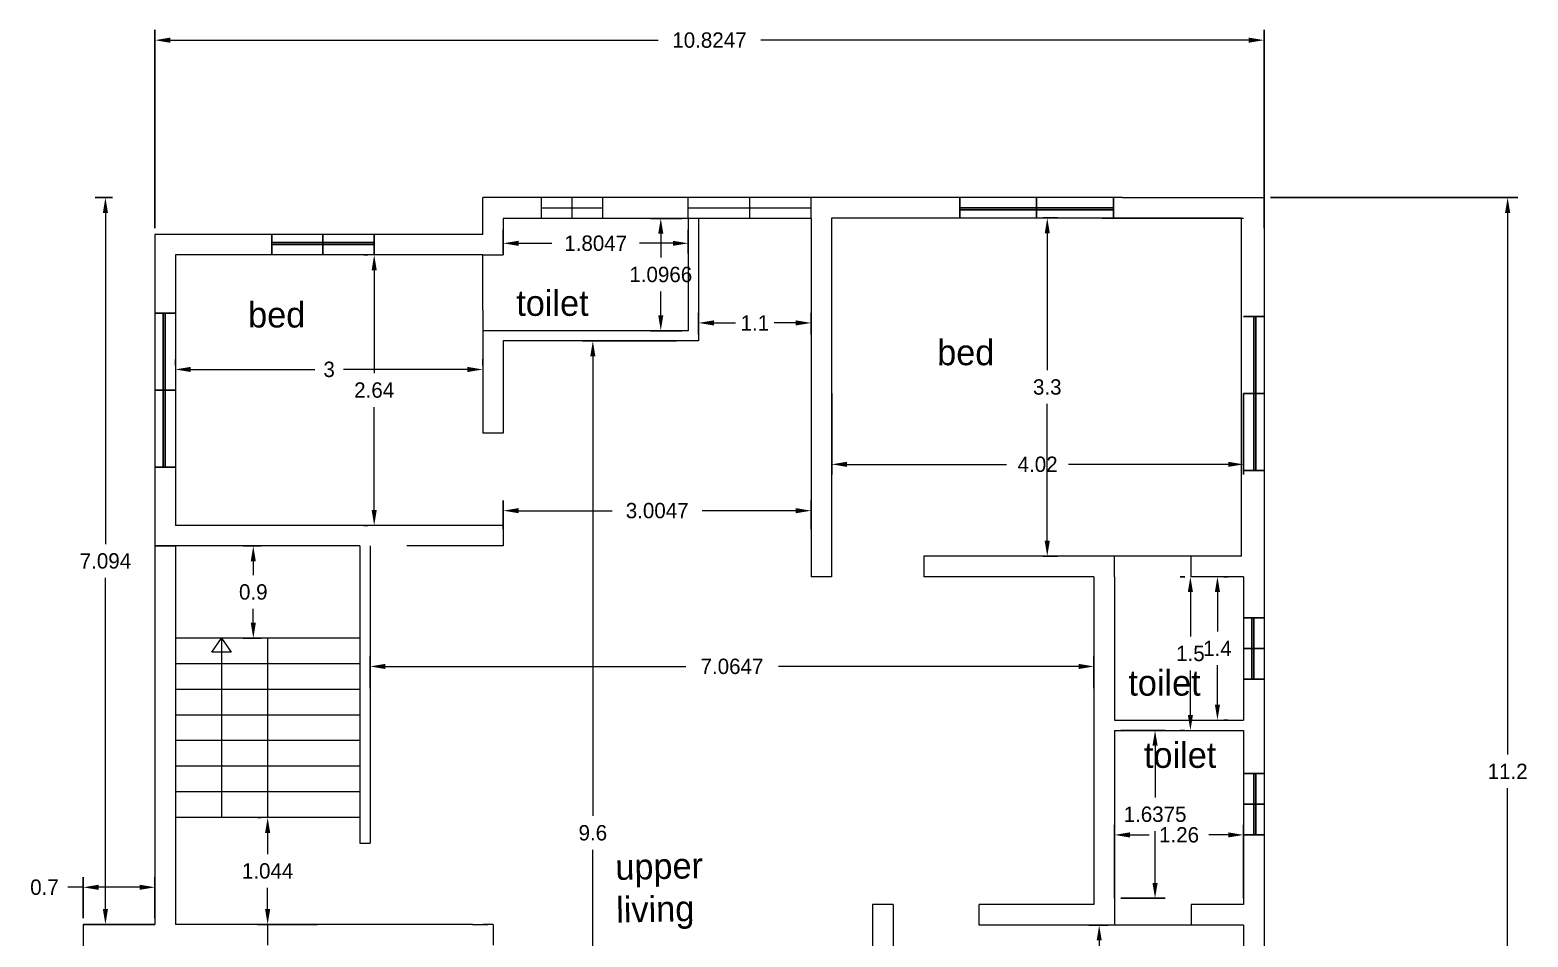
# Model space of a CAD drawing. Header units: inches. Extents: x -100 to 1476, y -184 to 112.
# Drawn here: x 329.67 to 344.29, y -9.82 to -0.97 of the extents above; entities that cross this region are included whole.
import ezdxf

# ---------------------------------------------------------------- set-up
doc = ezdxf.new("R2010")
doc.units = ezdxf.units.IN
doc.header["$MEASUREMENT"] = 0
doc.header["$PDMODE"] = 66
doc.dimstyles.get("Standard").update_dxf_attribs({"dimtxt": 0.15, "dimasz": 0.15, "dimexe": 0.1, "dimexo": 0.0625, "dimgap": 0.09, "dimtad": 0, "dimtih": 1, "dimtoh": 1, "dimdec": 4, "dimdsep": 46, "dimtxsty": 'Standard', "dimcen": 0.09, "dimadec": 0, "dimazin": 0, "dimtfac": 1, "dimtdec": 4, "dimtofl": 0, "dimtmove": 0, "dimatfit": 3, "dimfxl": 0, "dimtolj": 1, "dimtzin": 0, "dimlwd": 15, "dimarcsym": 0})

# ---------------------------------------------------------------- blocks, each defined once
blk = doc.blocks.new('*D302')
at = {"color": 0, "linetype": 'ByBlock', "lineweight": -2, "ltscale": 0.0008, "transparency": 16777216}
for p, q in [((340.194, -9.706), (340.008, -9.706)), ((338.999, -13.606), (340.208, -13.606))]:
    blk.add_line(p, q, dxfattribs=at)
at = {"color": 0, "linetype": 'ByBlock', "lineweight": 15, "ltscale": 0.0008, "transparency": 16777216}
for p, q in [((340.108, -9.856), (340.108, -11.491)), ((340.108, -13.456), (340.108, -11.821))]:
    blk.add_line(p, q, dxfattribs=at)
at = {"color": 0, "linetype": 'ByBlock', "lineweight": 18, "ltscale": 0.0008, "transparency": 16777216}
for points in [[(340.133, -9.856), (340.083, -9.856), (340.108, -9.706)], [(340.083, -13.456), (340.133, -13.456), (340.108, -13.606)]]:
    blk.add_solid(points, dxfattribs=at)
at = {"layer": 'Defpoints', "color": 0, "linetype": 'ByBlock', "lineweight": 18, "transparency": 16777216}
for p in [(340.257, -9.706), (338.937, -13.606), (340.108, -13.606)]:
    blk.add_point(p, dxfattribs=at)
at = {"color": 0, "linetype": 'ByBlock', "lineweight": 20, "ltscale": 0.0008, "transparency": 16777216, "insert": (340.108, -11.656), "char_height": 0.15, "attachment_point": 5}
blk.add_mtext('\\A1;3.9', dxfattribs=at)
blk = doc.blocks.new('*D304')
at = {"color": 0, "linetype": 'ByBlock', "lineweight": -2, "ltscale": 0.0008, "transparency": 16777216}
for p, q in [((339.559, -2.806), (339.701, -2.806)), ((339.559, -6.106), (339.701, -6.106))]:
    blk.add_line(p, q, dxfattribs=at)
at = {"color": 0, "linetype": 'ByBlock', "lineweight": 15, "ltscale": 0.0008, "transparency": 16777216}
for p, q in [((339.601, -2.956), (339.601, -4.291)), ((339.601, -5.956), (339.601, -4.621))]:
    blk.add_line(p, q, dxfattribs=at)
at = {"color": 0, "linetype": 'ByBlock', "lineweight": 18, "ltscale": 0.0008, "transparency": 16777216}
for points in [[(339.626, -2.956), (339.576, -2.956), (339.601, -2.806)], [(339.576, -5.956), (339.626, -5.956), (339.601, -6.106)]]:
    blk.add_solid(points, dxfattribs=at)
at = {"layer": 'Defpoints', "color": 0, "linetype": 'ByBlock', "lineweight": 18, "transparency": 16777216}
for p in [(339.497, -2.806), (339.497, -6.106), (339.601, -6.106)]:
    blk.add_point(p, dxfattribs=at)
at = {"color": 0, "linetype": 'ByBlock', "lineweight": 20, "ltscale": 0.0008, "transparency": 16777216, "insert": (339.601, -4.456), "char_height": 0.15, "attachment_point": 5}
blk.add_mtext('\\A1;3.3', dxfattribs=at)
blk = doc.blocks.new('*D305')
at = {"color": 0, "linetype": 'ByBlock', "lineweight": -2, "ltscale": 0.0008, "transparency": 16777216}
for p, q in [((340.944, -6.306), (340.898, -6.306)), ((340.944, -7.806), (340.898, -7.806))]:
    blk.add_line(p, q, dxfattribs=at)
at = {"color": 0, "linetype": 'ByBlock', "lineweight": 15, "ltscale": 0.0008, "transparency": 16777216}
for p, q in [((340.998, -6.456), (340.998, -6.891)), ((340.998, -7.656), (340.998, -7.221))]:
    blk.add_line(p, q, dxfattribs=at)
at = {"color": 0, "linetype": 'ByBlock', "lineweight": 18, "ltscale": 0.0008, "transparency": 16777216}
for points in [[(341.023, -6.456), (340.973, -6.456), (340.998, -6.306)], [(340.973, -7.656), (341.023, -7.656), (340.998, -7.806)]]:
    blk.add_solid(points, dxfattribs=at)
at = {"layer": 'Defpoints', "color": 0, "linetype": 'ByBlock', "lineweight": 18, "transparency": 16777216}
for p in [(341.007, -6.306), (340.998, -7.806), (341.007, -7.806)]:
    blk.add_point(p, dxfattribs=at)
at = {"color": 0, "linetype": 'ByBlock', "lineweight": 20, "ltscale": 0.0008, "transparency": 16777216, "insert": (340.998, -7.056), "char_height": 0.15, "attachment_point": 5}
blk.add_mtext('\\A1;1.5', dxfattribs=at)
blk = doc.blocks.new('*D306')
at = {"color": 0, "linetype": 'ByBlock', "lineweight": -2, "ltscale": 0.0008, "transparency": 16777216}
for p, q in [((340.257, -9.444), (340.257, -8.726)), ((341.517, -9.444), (341.517, -8.726))]:
    blk.add_line(p, q, dxfattribs=at)
at = {"color": 0, "linetype": 'ByBlock', "lineweight": 15, "ltscale": 0.0008, "transparency": 16777216}
for p, q in [((340.407, -8.826), (340.597, -8.826)), ((341.367, -8.826), (341.177, -8.826))]:
    blk.add_line(p, q, dxfattribs=at)
at = {"color": 0, "linetype": 'ByBlock', "lineweight": 18, "ltscale": 0.0008, "transparency": 16777216}
for points in [[(340.407, -8.801), (340.407, -8.851), (340.257, -8.826)], [(341.367, -8.851), (341.367, -8.801), (341.517, -8.826)]]:
    blk.add_solid(points, dxfattribs=at)
at = {"layer": 'Defpoints', "color": 0, "linetype": 'ByBlock', "lineweight": 18, "transparency": 16777216}
for p in [(340.257, -8.826), (340.257, -9.506), (341.517, -9.506)]:
    blk.add_point(p, dxfattribs=at)
at = {"color": 0, "linetype": 'ByBlock', "lineweight": 20, "ltscale": 0.0008, "transparency": 16777216, "insert": (340.887, -8.826), "char_height": 0.15, "attachment_point": 5}
blk.add_mtext('\\A1;1.26', dxfattribs=at)
blk = doc.blocks.new('*D307')
at = {"color": 0, "linetype": 'ByBlock', "lineweight": -2, "ltscale": 0.0008, "transparency": 16777216}
for p, q in [((337.497, -4.519), (337.497, -5.31)), ((341.517, -4.519), (341.517, -5.31))]:
    blk.add_line(p, q, dxfattribs=at)
at = {"color": 0, "linetype": 'ByBlock', "lineweight": 15, "ltscale": 0.0008, "transparency": 16777216}
for p, q in [((337.647, -5.21), (339.204, -5.21)), ((341.367, -5.21), (339.809, -5.21))]:
    blk.add_line(p, q, dxfattribs=at)
at = {"color": 0, "linetype": 'ByBlock', "lineweight": 18, "ltscale": 0.0008, "transparency": 16777216}
for points in [[(337.647, -5.185), (337.647, -5.235), (337.497, -5.21)], [(341.367, -5.235), (341.367, -5.185), (341.517, -5.21)]]:
    blk.add_solid(points, dxfattribs=at)
at = {"layer": 'Defpoints', "color": 0, "linetype": 'ByBlock', "lineweight": 18, "transparency": 16777216}
for p in [(337.497, -4.456), (341.517, -4.456), (341.517, -5.21)]:
    blk.add_point(p, dxfattribs=at)
at = {"color": 0, "linetype": 'ByBlock', "lineweight": 20, "ltscale": 0.0008, "transparency": 16777216, "insert": (339.507, -5.21), "char_height": 0.15, "attachment_point": 5}
blk.add_mtext('\\A1;4.02', dxfattribs=at)
blk = doc.blocks.new('*D308')
at = {"color": 0, "linetype": 'ByBlock', "lineweight": -2, "ltscale": 0.0008, "transparency": 16777216}
for p, q in [((341.324, -6.306), (341.362, -6.306)), ((341.324, -7.706), (341.362, -7.706))]:
    blk.add_line(p, q, dxfattribs=at)
at = {"color": 0, "linetype": 'ByBlock', "lineweight": 15, "ltscale": 0.0008, "transparency": 16777216}
for p, q in [((341.262, -6.456), (341.262, -6.841)), ((341.262, -7.556), (341.262, -7.171))]:
    blk.add_line(p, q, dxfattribs=at)
at = {"color": 0, "linetype": 'ByBlock', "lineweight": 18, "ltscale": 0.0008, "transparency": 16777216}
for points in [[(341.287, -6.456), (341.237, -6.456), (341.262, -6.306)], [(341.237, -7.556), (341.287, -7.556), (341.262, -7.706)]]:
    blk.add_solid(points, dxfattribs=at)
at = {"layer": 'Defpoints', "color": 0, "linetype": 'ByBlock', "lineweight": 18, "transparency": 16777216}
for p in [(341.262, -6.306), (341.262, -7.706), (341.262, -7.706)]:
    blk.add_point(p, dxfattribs=at)
at = {"color": 0, "linetype": 'ByBlock', "lineweight": 20, "ltscale": 0.0008, "transparency": 16777216, "insert": (341.262, -7.006), "char_height": 0.15, "attachment_point": 5}
blk.add_mtext('\\A1;1.4', dxfattribs=at)
blk = doc.blocks.new('*D309')
at = {"color": 0, "linetype": 'ByBlock', "lineweight": -2, "ltscale": 0.0008, "transparency": 16777216}
for p, q in [((330.892, -2.904), (330.892, -0.971)), ((341.717, -2.904), (341.717, -0.971))]:
    blk.add_line(p, q, dxfattribs=at)
at = {"color": 0, "linetype": 'ByBlock', "lineweight": 15, "ltscale": 0.0008, "transparency": 16777216}
for p, q in [((331.042, -1.071), (335.802, -1.071)), ((341.567, -1.071), (336.807, -1.071))]:
    blk.add_line(p, q, dxfattribs=at)
at = {"color": 0, "linetype": 'ByBlock', "lineweight": 18, "ltscale": 0.0008, "transparency": 16777216}
for points in [[(331.042, -1.046), (331.042, -1.096), (330.892, -1.071)], [(341.567, -1.096), (341.567, -1.046), (341.717, -1.071)]]:
    blk.add_solid(points, dxfattribs=at)
at = {"layer": 'Defpoints', "color": 0, "linetype": 'ByBlock', "lineweight": 18, "transparency": 16777216}
for p in [(341.717, -1.071), (330.892, -2.966), (341.717, -2.966)]:
    blk.add_point(p, dxfattribs=at)
at = {"color": 0, "linetype": 'ByBlock', "ltscale": 0.0008, "transparency": 16777216, "insert": (336.304, -1.071), "char_height": 0.15, "attachment_point": 5}
blk.add_mtext('\\A1;10.8247', dxfattribs=at)
blk = doc.blocks.new('*D310')
at = {"color": 0, "linetype": 'ByBlock', "lineweight": -2, "ltscale": 0.0008, "transparency": 16777216}
for p, q in [((330.479, -2.606), (330.309, -2.606)), ((330.479, -9.7), (330.309, -9.7))]:
    blk.add_line(p, q, dxfattribs=at)
at = {"color": 0, "linetype": 'ByBlock', "lineweight": 15, "ltscale": 0.0008, "transparency": 16777216}
for p, q in [((330.409, -2.756), (330.409, -5.988)), ((330.409, -9.55), (330.409, -6.318))]:
    blk.add_line(p, q, dxfattribs=at)
at = {"color": 0, "linetype": 'ByBlock', "lineweight": 18, "ltscale": 0.0008, "transparency": 16777216}
for points in [[(330.434, -2.756), (330.384, -2.756), (330.409, -2.606)], [(330.384, -9.55), (330.434, -9.55), (330.409, -9.7)]]:
    blk.add_solid(points, dxfattribs=at)
at = {"layer": 'Defpoints', "color": 0, "linetype": 'ByBlock', "lineweight": 18, "transparency": 16777216}
for p in [(330.409, -2.606), (330.542, -2.606), (330.542, -9.7)]:
    blk.add_point(p, dxfattribs=at)
at = {"color": 0, "linetype": 'ByBlock', "ltscale": 0.0008, "transparency": 16777216, "insert": (330.409, -6.153), "char_height": 0.15, "attachment_point": 5}
blk.add_mtext('\\A1;7.094', dxfattribs=at)
blk = doc.blocks.new('*D312')
at = {"color": 0, "linetype": 'ByBlock', "lineweight": 15, "ltscale": 0.0008, "transparency": 16777216}
for p, q in [((330.192, -9.337), (330.042, -9.337)), ((330.742, -9.337), (330.342, -9.337))]:
    blk.add_line(p, q, dxfattribs=at)
at = {"color": 0, "linetype": 'ByBlock', "lineweight": -2, "ltscale": 0.0008, "transparency": 16777216}
for p, q in [((330.192, -9.638), (330.192, -9.237)), ((330.892, -9.638), (330.892, -9.237))]:
    blk.add_line(p, q, dxfattribs=at)
at = {"color": 0, "linetype": 'ByBlock', "lineweight": 18, "ltscale": 0.0008, "transparency": 16777216}
for points in [[(330.342, -9.312), (330.342, -9.362), (330.192, -9.337)], [(330.742, -9.362), (330.742, -9.312), (330.892, -9.337)]]:
    blk.add_solid(points, dxfattribs=at)
at = {"layer": 'Defpoints', "color": 0, "linetype": 'ByBlock', "lineweight": 18, "transparency": 16777216}
for p in [(330.192, -9.337), (330.192, -9.7), (330.892, -9.7)]:
    blk.add_point(p, dxfattribs=at)
at = {"color": 0, "linetype": 'ByBlock', "ltscale": 0.0008, "transparency": 16777216, "insert": (329.814, -9.337), "char_height": 0.15, "attachment_point": 5}
blk.add_mtext('\\A1;0.7', dxfattribs=at)
blk = doc.blocks.new('*D313')
at = {"color": 0, "linetype": 'ByBlock', "lineweight": -2, "ltscale": 0.0008, "transparency": 16777216}
for p, q in [((340.318, -7.806), (340.753, -7.806)), ((340.319, -9.444), (340.753, -9.444))]:
    blk.add_line(p, q, dxfattribs=at)
at = {"color": 0, "linetype": 'ByBlock', "lineweight": 15, "ltscale": 0.0008, "transparency": 16777216}
for p, q in [((340.653, -7.956), (340.653, -8.46)), ((340.653, -9.294), (340.653, -8.79))]:
    blk.add_line(p, q, dxfattribs=at)
at = {"color": 0, "linetype": 'ByBlock', "lineweight": 18, "ltscale": 0.0008, "transparency": 16777216}
for points in [[(340.678, -7.956), (340.628, -7.956), (340.653, -7.806)], [(340.628, -9.294), (340.678, -9.294), (340.653, -9.444)]]:
    blk.add_solid(points, dxfattribs=at)
at = {"layer": 'Defpoints', "color": 0, "linetype": 'ByBlock', "lineweight": 18, "transparency": 16777216}
for p in [(340.256, -7.806), (340.257, -9.444), (340.653, -9.444)]:
    blk.add_point(p, dxfattribs=at)
at = {"color": 0, "linetype": 'ByBlock', "ltscale": 0.0008, "transparency": 16777216, "insert": (340.653, -8.625), "char_height": 0.15, "attachment_point": 5}
blk.add_mtext('\\A1;1.6375', dxfattribs=at)
blk = doc.blocks.new('*D314')
at = {"color": 0, "linetype": 'ByBlock', "lineweight": -2, "ltscale": 0.0008, "transparency": 16777216}
for p, q in [((331.929, -6.006), (331.752, -6.006)), ((331.929, -6.906), (331.752, -6.906))]:
    blk.add_line(p, q, dxfattribs=at)
at = {"color": 0, "linetype": 'ByBlock', "lineweight": 15, "ltscale": 0.0008, "transparency": 16777216}
for p, q in [((331.852, -6.156), (331.852, -6.291)), ((331.852, -6.756), (331.852, -6.621))]:
    blk.add_line(p, q, dxfattribs=at)
at = {"color": 0, "linetype": 'ByBlock', "lineweight": 18, "ltscale": 0.0008, "transparency": 16777216}
for points in [[(331.877, -6.156), (331.827, -6.156), (331.852, -6.006)], [(331.827, -6.756), (331.877, -6.756), (331.852, -6.906)]]:
    blk.add_solid(points, dxfattribs=at)
at = {"layer": 'Defpoints', "color": 0, "linetype": 'ByBlock', "lineweight": 18, "transparency": 16777216}
for p in [(331.852, -6.006), (331.992, -6.006), (331.992, -6.906)]:
    blk.add_point(p, dxfattribs=at)
at = {"color": 0, "linetype": 'ByBlock', "ltscale": 0.0008, "transparency": 16777216, "insert": (331.852, -6.456), "char_height": 0.15, "attachment_point": 5}
blk.add_mtext('\\A1;0.9', dxfattribs=at)
blk = doc.blocks.new('*D315')
at = {"color": 0, "linetype": 'ByBlock', "lineweight": -2, "ltscale": 0.0008, "transparency": 16777216}
for p, q in [((331.929, -8.656), (331.892, -8.656)), ((332.479, -9.7), (331.892, -9.7))]:
    blk.add_line(p, q, dxfattribs=at)
at = {"color": 0, "linetype": 'ByBlock', "lineweight": 15, "ltscale": 0.0008, "transparency": 16777216}
for p, q in [((331.992, -8.806), (331.992, -9.013)), ((331.992, -9.55), (331.992, -9.343))]:
    blk.add_line(p, q, dxfattribs=at)
at = {"color": 0, "linetype": 'ByBlock', "lineweight": 18, "ltscale": 0.0008, "transparency": 16777216}
for points in [[(332.017, -8.806), (331.967, -8.806), (331.992, -8.656)], [(331.967, -9.55), (332.017, -9.55), (331.992, -9.7)]]:
    blk.add_solid(points, dxfattribs=at)
at = {"layer": 'Defpoints', "color": 0, "linetype": 'ByBlock', "lineweight": 18, "transparency": 16777216}
for p in [(331.992, -8.656), (331.992, -9.7), (332.542, -9.7)]:
    blk.add_point(p, dxfattribs=at)
at = {"color": 0, "linetype": 'ByBlock', "ltscale": 0.0008, "transparency": 16777216, "insert": (331.992, -9.178), "char_height": 0.15, "attachment_point": 5}
blk.add_mtext('\\A1;1.044', dxfattribs=at)
blk = doc.blocks.new('*D316')
at = {"color": 0, "linetype": 'ByBlock', "lineweight": -2, "ltscale": 0.0008, "transparency": 16777216}
for p, q in [((332.969, -3.166), (332.932, -3.166)), ((332.969, -5.806), (332.932, -5.806))]:
    blk.add_line(p, q, dxfattribs=at)
at = {"color": 0, "linetype": 'ByBlock', "lineweight": 15, "ltscale": 0.0008, "transparency": 16777216}
for p, q in [((333.032, -3.316), (333.032, -4.321)), ((333.032, -5.656), (333.032, -4.651))]:
    blk.add_line(p, q, dxfattribs=at)
at = {"color": 0, "linetype": 'ByBlock', "lineweight": 18, "ltscale": 0.0008, "transparency": 16777216}
for points in [[(333.057, -3.316), (333.007, -3.316), (333.032, -3.166)], [(333.007, -5.656), (333.057, -5.656), (333.032, -5.806)]]:
    blk.add_solid(points, dxfattribs=at)
at = {"layer": 'Defpoints', "color": 0, "linetype": 'ByBlock', "lineweight": 18, "transparency": 16777216}
for p in [(333.032, -3.166), (333.032, -5.806), (333.032, -5.806)]:
    blk.add_point(p, dxfattribs=at)
at = {"color": 0, "linetype": 'ByBlock', "ltscale": 0.0008, "transparency": 16777216, "insert": (333.032, -4.486), "char_height": 0.15, "attachment_point": 5}
blk.add_mtext('\\A1;2.64', dxfattribs=at)
blk = doc.blocks.new('*D317')
at = {"color": 0, "linetype": 'ByBlock', "lineweight": -2, "ltscale": 0.0008, "transparency": 16777216}
for p, q in [((341.779, -2.606), (344.194, -2.606)), ((341.779, -13.806), (344.194, -13.806))]:
    blk.add_line(p, q, dxfattribs=at)
at = {"color": 0, "linetype": 'ByBlock', "lineweight": 15, "ltscale": 0.0008, "transparency": 16777216}
for p, q in [((344.094, -2.756), (344.094, -8.041)), ((344.094, -13.656), (344.094, -8.371))]:
    blk.add_line(p, q, dxfattribs=at)
at = {"color": 0, "linetype": 'ByBlock', "lineweight": 18, "ltscale": 0.0008, "transparency": 16777216}
for points in [[(344.119, -2.756), (344.069, -2.756), (344.094, -2.606)], [(344.069, -13.656), (344.119, -13.656), (344.094, -13.806)]]:
    blk.add_solid(points, dxfattribs=at)
at = {"layer": 'Defpoints', "color": 0, "linetype": 'ByBlock', "lineweight": 18, "transparency": 16777216}
for p in [(341.717, -2.606), (341.717, -13.806), (344.094, -13.806)]:
    blk.add_point(p, dxfattribs=at)
at = {"color": 0, "linetype": 'ByBlock', "ltscale": 0.0008, "transparency": 16777216, "insert": (344.094, -8.206), "char_height": 0.15, "attachment_point": 5}
blk.add_mtext('\\A1;11.2', dxfattribs=at)
blk = doc.blocks.new('*D332')
at = {"color": 0, "linetype": 'ByBlock', "lineweight": -2, "ltscale": 0.0008, "transparency": 16777216}
for p, q in [((335.982, -4.006), (335.066, -4.006)), ((335.982, -13.606), (335.066, -13.606))]:
    blk.add_line(p, q, dxfattribs=at)
at = {"color": 0, "linetype": 'ByBlock', "lineweight": 15, "ltscale": 0.0008, "transparency": 16777216}
for p, q in [((335.166, -4.156), (335.166, -8.641)), ((335.166, -13.456), (335.166, -8.971))]:
    blk.add_line(p, q, dxfattribs=at)
at = {"color": 0, "linetype": 'ByBlock', "lineweight": 18, "ltscale": 0.0008, "transparency": 16777216}
for points in [[(335.191, -4.156), (335.141, -4.156), (335.166, -4.006)], [(335.141, -13.456), (335.191, -13.456), (335.166, -13.606)]]:
    blk.add_solid(points, dxfattribs=at)
at = {"layer": 'Defpoints', "color": 0, "linetype": 'ByBlock', "lineweight": 18, "transparency": 16777216}
for p in [(335.166, -4.006), (336.044, -4.006), (336.044, -13.606)]:
    blk.add_point(p, dxfattribs=at)
at = {"color": 0, "linetype": 'ByBlock', "lineweight": 18, "ltscale": 0.0008, "transparency": 16777216, "insert": (335.166, -8.806), "char_height": 0.15, "attachment_point": 5}
blk.add_mtext('\\A1;9.6', dxfattribs=at)
blk = doc.blocks.new('*D335')
at = {"color": 0, "linetype": 'ByBlock', "lineweight": -2, "ltscale": 0.0008, "transparency": 16777216}
for p, q in [((331.092, -4.244), (331.092, -4.184)), ((334.092, -4.244), (334.092, -4.184))]:
    blk.add_line(p, q, dxfattribs=at)
at = {"color": 0, "linetype": 'ByBlock', "lineweight": 15, "ltscale": 0.0008, "transparency": 16777216}
for p, q in [((331.242, -4.284), (332.452, -4.284)), ((333.942, -4.284), (332.732, -4.284))]:
    blk.add_line(p, q, dxfattribs=at)
at = {"color": 0, "linetype": 'ByBlock', "lineweight": 18, "ltscale": 0.0008, "transparency": 16777216}
for points in [[(331.242, -4.259), (331.242, -4.309), (331.092, -4.284)], [(333.942, -4.309), (333.942, -4.259), (334.092, -4.284)]]:
    blk.add_solid(points, dxfattribs=at)
at = {"layer": 'Defpoints', "color": 0, "linetype": 'ByBlock', "lineweight": 18, "transparency": 16777216}
for p in [(331.092, -4.284), (331.092, -4.306), (334.092, -4.306)]:
    blk.add_point(p, dxfattribs=at)
at = {"color": 0, "linetype": 'ByBlock', "lineweight": 18, "ltscale": 0.0008, "transparency": 16777216, "insert": (332.592, -4.284), "char_height": 0.15, "attachment_point": 5}
blk.add_mtext('\\A1;3', dxfattribs=at)
blk = doc.blocks.new('*D336')
at = {"color": 0, "linetype": 'ByBlock', "lineweight": -2, "ltscale": 0.0008, "transparency": 16777216}
for p, q in [((336.034, -2.81), (335.729, -2.81)), ((336.034, -3.906), (335.729, -3.906))]:
    blk.add_line(p, q, dxfattribs=at)
at = {"color": 0, "linetype": 'ByBlock', "lineweight": 15, "ltscale": 0.0008, "transparency": 16777216}
for p, q in [((335.829, -2.96), (335.829, -3.193)), ((335.829, -3.756), (335.829, -3.523))]:
    blk.add_line(p, q, dxfattribs=at)
at = {"color": 0, "linetype": 'ByBlock', "lineweight": 18, "ltscale": 0.0008, "transparency": 16777216}
for points in [[(335.854, -2.96), (335.804, -2.96), (335.829, -2.81)], [(335.804, -3.756), (335.854, -3.756), (335.829, -3.906)]]:
    blk.add_solid(points, dxfattribs=at)
at = {"layer": 'Defpoints', "color": 0, "linetype": 'ByBlock', "lineweight": 18, "transparency": 16777216}
for p in [(336.097, -2.81), (335.829, -3.906), (336.097, -3.906)]:
    blk.add_point(p, dxfattribs=at)
at = {"color": 0, "linetype": 'ByBlock', "lineweight": 18, "ltscale": 0.0008, "transparency": 16777216, "insert": (335.829, -3.358), "char_height": 0.15, "attachment_point": 5}
blk.add_mtext('\\A1;1.0966', dxfattribs=at)
blk = doc.blocks.new('*D337')
at = {"color": 0, "linetype": 'ByBlock', "lineweight": -2, "ltscale": 0.0008, "transparency": 16777216}
for p, q in [((334.292, -2.923), (334.292, -3.153)), ((336.097, -2.923), (336.097, -3.153))]:
    blk.add_line(p, q, dxfattribs=at)
at = {"color": 0, "linetype": 'ByBlock', "lineweight": 15, "ltscale": 0.0008, "transparency": 16777216}
for p, q in [((334.442, -3.053), (334.767, -3.053)), ((335.947, -3.053), (335.622, -3.053))]:
    blk.add_line(p, q, dxfattribs=at)
at = {"color": 0, "linetype": 'ByBlock', "lineweight": 18, "ltscale": 0.0008, "transparency": 16777216}
for points in [[(334.442, -3.028), (334.442, -3.078), (334.292, -3.053)], [(335.947, -3.078), (335.947, -3.028), (336.097, -3.053)]]:
    blk.add_solid(points, dxfattribs=at)
at = {"layer": 'Defpoints', "color": 0, "linetype": 'ByBlock', "lineweight": 18, "transparency": 16777216}
for p in [(334.292, -2.861), (336.097, -2.861), (336.097, -3.053)]:
    blk.add_point(p, dxfattribs=at)
at = {"color": 0, "linetype": 'ByBlock', "lineweight": 18, "ltscale": 0.0008, "transparency": 16777216, "insert": (335.194, -3.053), "char_height": 0.15, "attachment_point": 5}
blk.add_mtext('\\A1;1.8047', dxfattribs=at)
blk = doc.blocks.new('*D338')
at = {"color": 0, "linetype": 'ByBlock', "lineweight": -2, "ltscale": 0.0008, "transparency": 16777216}
for p, q in [((336.197, -3.944), (336.197, -3.73)), ((337.297, -3.944), (337.297, -3.73))]:
    blk.add_line(p, q, dxfattribs=at)
at = {"color": 0, "linetype": 'ByBlock', "lineweight": 15, "ltscale": 0.0008, "transparency": 16777216}
for p, q in [((336.347, -3.83), (336.557, -3.83)), ((337.147, -3.83), (336.937, -3.83))]:
    blk.add_line(p, q, dxfattribs=at)
at = {"color": 0, "linetype": 'ByBlock', "lineweight": 18, "ltscale": 0.0008, "transparency": 16777216}
for points in [[(336.347, -3.805), (336.347, -3.855), (336.197, -3.83)], [(337.147, -3.855), (337.147, -3.805), (337.297, -3.83)]]:
    blk.add_solid(points, dxfattribs=at)
at = {"layer": 'Defpoints', "color": 0, "linetype": 'ByBlock', "lineweight": 18, "transparency": 16777216}
for p in [(337.297, -3.83), (336.197, -4.006), (337.297, -4.006)]:
    blk.add_point(p, dxfattribs=at)
at = {"color": 0, "linetype": 'ByBlock', "lineweight": 18, "ltscale": 0.0008, "transparency": 16777216, "insert": (336.747, -3.83), "char_height": 0.15, "attachment_point": 5}
blk.add_mtext('\\A1;1.1', dxfattribs=at)
blk = doc.blocks.new('*D339')
at = {"color": 0, "linetype": 'ByBlock', "lineweight": -2, "ltscale": 0.0008, "transparency": 16777216}
for p, q in [((334.292, -5.844), (334.292, -5.562)), ((337.297, -5.844), (337.297, -5.562))]:
    blk.add_line(p, q, dxfattribs=at)
at = {"color": 0, "linetype": 'ByBlock', "lineweight": 15, "ltscale": 0.0008, "transparency": 16777216}
for p, q in [((334.442, -5.662), (335.354, -5.662)), ((337.147, -5.662), (336.234, -5.662))]:
    blk.add_line(p, q, dxfattribs=at)
at = {"color": 0, "linetype": 'ByBlock', "lineweight": 18, "ltscale": 0.0008, "transparency": 16777216}
for points in [[(334.442, -5.637), (334.442, -5.687), (334.292, -5.662)], [(337.147, -5.687), (337.147, -5.637), (337.297, -5.662)]]:
    blk.add_solid(points, dxfattribs=at)
at = {"layer": 'Defpoints', "color": 0, "linetype": 'ByBlock', "lineweight": 18, "transparency": 16777216}
for p in [(337.297, -5.662), (334.292, -5.906), (337.297, -5.906)]:
    blk.add_point(p, dxfattribs=at)
at = {"color": 0, "linetype": 'ByBlock', "lineweight": 18, "ltscale": 0.0008, "transparency": 16777216, "insert": (335.794, -5.662), "char_height": 0.15, "attachment_point": 5}
blk.add_mtext('\\A1;3.0047', dxfattribs=at)
blk = doc.blocks.new('*D340')
at = {"color": 0, "linetype": 'ByBlock', "lineweight": -2, "ltscale": 0.0008, "transparency": 16777216}
for p, q in [((332.992, -7.394), (332.992, -7.082)), ((340.057, -7.394), (340.057, -7.082))]:
    blk.add_line(p, q, dxfattribs=at)
at = {"color": 0, "linetype": 'ByBlock', "lineweight": 15, "ltscale": 0.0008, "transparency": 16777216}
for p, q in [((333.142, -7.182), (336.072, -7.182)), ((339.907, -7.182), (336.977, -7.182))]:
    blk.add_line(p, q, dxfattribs=at)
at = {"color": 0, "linetype": 'ByBlock', "lineweight": 18, "ltscale": 0.0008, "transparency": 16777216}
for points in [[(333.142, -7.157), (333.142, -7.207), (332.992, -7.182)], [(339.907, -7.207), (339.907, -7.157), (340.057, -7.182)]]:
    blk.add_solid(points, dxfattribs=at)
at = {"layer": 'Defpoints', "color": 0, "linetype": 'ByBlock', "lineweight": 18, "transparency": 16777216}
for p in [(340.057, -7.182), (332.992, -7.456), (340.057, -7.456)]:
    blk.add_point(p, dxfattribs=at)
at = {"color": 0, "linetype": 'ByBlock', "lineweight": 18, "ltscale": 0.0008, "transparency": 16777216, "insert": (336.524, -7.182), "char_height": 0.15, "attachment_point": 5}
blk.add_mtext('\\A1;7.0647', dxfattribs=at)

msp = doc.modelspace()

# ---------------------------------------------------------------- linework, layer by layer
at = {"color": 0, "linetype": 'ByBlock', "lineweight": 20, "ltscale": 0.0008}
for p, q in [((340.33666, -2.60626), (334.09198, -2.60626)), ((340.33666, -2.60626), (341.71666, -2.60626)), ((341.71666, -2.60626), (341.71666, -6.30626)), ((334.29198, -2.80969), (334.29198, -3.16626)), ((336.09666, -2.80626), (336.09666, -3.90626)), ((336.19666, -2.80969), (336.19666, -4.00626)), ((337.29666, -2.80969), (337.29666, -6.30626)), ((341.49666, -2.80626), (337.49666, -2.80626)), ((337.49666, -2.80626), (337.49666, -6.10626)), ((340.13666, -2.80626), (341.51666, -2.80626)), ((330.89198, -2.96626), (330.89198, -9.70028)), ((334.09198, -2.96626), (330.89198, -2.96626)), ((331.09198, -3.16626), (331.09198, -5.80626)), ((334.09198, -3.16626), (331.09198, -3.16626)), ((334.09198, -3.70626), (334.09198, -4.90626)), ((336.09666, -3.90626), (334.29198, -3.90626)), ((336.19666, -4.00626), (334.29198, -4.00626)), ((334.29198, -4.00626), (334.29198, -4.90626)), ((334.29198, -4.90626), (334.09198, -4.90626)), ((334.29198, -5.80626), (331.09198, -5.80626)), ((334.29198, -5.80626), (334.29198, -6.00626)), ((332.89198, -6.00626), (331.09198, -6.00626)), ((331.09198, -6.00626), (331.09198, -9.70028)), ((332.89198, -6.00626), (332.89198, -8.90626)), ((332.99198, -6.00626), (332.99198, -8.90626)), ((334.29198, -6.00626), (333.35198, -6.00626)), ((337.49666, -6.10626), (337.49666, -6.30626)), ((340.13666, -6.10626), (338.39666, -6.10626)), ((338.39666, -6.10626), (338.39666, -6.30626)), ((341.49666, -6.10626), (340.13666, -6.10626)), ((340.25666, -6.30626), (340.25666, -6.10626)), ((341.00666, -6.30626), (341.00666, -6.10626)), ((337.49666, -6.30626), (337.29666, -6.30626)), ((340.05666, -6.30626), (338.39666, -6.30626)), ((340.05666, -6.30626), (340.05666, -9.50626)), ((340.25666, -6.30626), (340.25666, -7.70626)), ((341.45666, -6.30626), (341.00666, -6.30626)), ((341.51666, -6.30626), (341.00666, -6.30626)), ((341.51666, -6.30626), (341.51666, -7.70626)), ((341.71666, -6.30626), (341.71666, -13.80626)), ((332.89198, -6.90626), (331.09198, -6.90626)), ((331.4463, -7.0433), (331.54198, -6.90626)), ((331.54198, -6.90626), (331.54198, -8.65626)), ((331.54198, -6.90626), (331.63625, -7.0433)), ((331.99198, -6.90626), (331.99198, -8.65626)), ((332.89198, -7.15626), (331.09198, -7.15626)), ((331.63625, -7.0433), (331.4463, -7.0433)), ((332.89198, -7.40626), (331.09198, -7.40626)), ((332.89198, -7.65626), (331.09198, -7.65626)), ((340.25666, -7.70626), (341.51666, -7.70626)), ((340.25666, -7.80626), (340.25666, -8.00626)), ((340.25666, -7.80626), (340.25666, -9.50626)), ((340.25666, -7.80626), (341.51666, -7.80626)), ((341.51666, -7.80626), (341.51666, -9.50626)), ((332.89198, -7.90626), (331.09198, -7.90626)), ((332.89198, -8.15626), (331.09198, -8.15626)), ((332.89198, -8.40626), (331.09198, -8.40626)), ((332.89198, -8.65626), (331.09198, -8.65626)), ((332.89198, -8.90626), (332.99198, -8.90626)), ((338.09666, -9.50626), (337.89666, -9.50626)), ((337.89666, -9.50626), (337.89666, -13.60626)), ((338.09666, -9.50626), (338.09666, -13.60626)), ((340.05666, -9.50626), (338.93666, -9.50626)), ((338.93666, -9.70626), (338.93666, -9.50626)), ((340.25666, -9.50626), (340.25666, -9.70626)), ((341.51666, -9.50626), (341.00666, -9.50626)), ((341.00666, -9.50626), (341.00666, -9.70626)), ((330.19198, -9.70028), (330.89198, -9.70028)), ((330.19198, -9.70028), (330.19198, -13.80626)), ((330.89198, -9.70028), (330.19198, -9.70028)), ((333.99198, -9.70028), (331.09198, -9.70028)), ((331.99198, -9.70028), (331.99198, -9.90028)), ((333.99198, -9.70028), (334.14198, -9.70028)), ((334.19198, -9.70028), (334.09198, -9.70028)), ((334.19198, -9.70028), (334.19198, -9.90028)), ((341.51666, -9.70626), (338.93666, -9.70626)), ((341.51666, -9.70626), (341.51666, -13.60626))]:
    msp.add_line(p, q, dxfattribs=at)
at = {"color": 0, "linetype": 'ByBlock', "lineweight": 18, "ltscale": 0.0008}
for p, q in [((334.09198, -2.96626), (334.09198, -2.60626)), ((341.49666, -6.10626), (341.49666, -2.80626)), ((334.09198, -3.70626), (334.09198, -3.16626)), ((334.09198, -3.16626), (334.29198, -3.16626)), ((334.29198, -3.90626), (334.09198, -3.90626))]:
    msp.add_line(p, q, dxfattribs=at)
at = {"color": 3, "linetype": 'ByBlock', "lineweight": 18, "ltscale": 0.0008}
for p, q in [((334.66432, -2.80626), (334.66432, -2.60626)), ((334.96432, -2.80626), (334.96432, -2.60626)), ((335.26432, -2.80626), (335.26432, -2.60626)), ((336.09666, -2.80969), (336.09666, -2.60626)), ((336.69666, -2.80969), (336.69666, -2.60626)), ((337.29666, -2.80969), (337.29666, -2.60626)), ((334.66432, -2.70626), (335.26432, -2.70626)), ((336.09666, -2.70798), (337.29666, -2.70798)), ((337.29666, -2.80969), (334.29198, -2.80969))]:
    msp.add_line(p, q, dxfattribs=at)
at = {"color": 0, "linetype": 'ByBlock', "ltscale": 0.0008}
for p, q in [((338.74666, -2.80626), (338.74666, -2.60626)), ((339.49666, -2.80626), (339.49666, -2.60626)), ((340.24666, -2.80626), (340.24666, -2.60626)), ((338.74666, -2.70626), (340.24666, -2.70626)), ((338.74666, -2.72626), (340.24666, -2.72626)), ((331.09198, -3.73626), (330.89198, -3.73626)), ((330.97198, -3.73626), (330.97198, -5.23626)), ((330.99198, -3.73626), (330.99198, -5.23626)), ((341.51666, -3.76876), (341.71666, -3.76876)), ((341.61666, -3.76876), (341.61666, -5.26876)), ((341.63666, -3.76876), (341.63666, -5.26876)), ((331.09198, -4.48626), (330.89198, -4.48626)), ((341.51666, -4.51876), (341.71666, -4.51876)), ((331.09198, -5.23626), (330.89198, -5.23626)), ((341.51666, -5.26876), (341.71666, -5.26876)), ((331.09198, -6.00626), (330.89198, -6.00626)), ((341.51666, -6.70626), (341.71666, -6.70626)), ((341.51666, -6.70626), (341.71666, -6.70626)), ((341.51666, -7.00626), (341.71666, -7.00626)), ((341.51666, -7.30626), (341.71666, -7.30626)), ((341.51666, -8.22624), (341.71666, -8.22624)), ((341.51666, -8.52624), (341.71666, -8.52624)), ((341.51666, -8.52624), (341.71666, -8.52624)), ((341.51666, -8.82624), (341.71666, -8.82624))]:
    msp.add_line(p, q, dxfattribs=at)
at = {"color": 3, "linetype": 'ByBlock', "ltscale": 0.0008}
for p, q in [((332.03198, -3.16626), (332.03198, -2.96626)), ((332.03198, -3.04626), (333.03198, -3.04626)), ((332.03198, -3.06626), (333.03198, -3.06626)), ((332.53198, -3.16626), (332.53198, -2.96626)), ((333.03198, -3.16626), (333.03198, -2.96626)), ((341.59666, -6.70626), (341.59666, -7.30626)), ((341.61666, -6.70626), (341.61666, -7.30626)), ((341.61666, -8.22624), (341.61666, -8.52624)), ((341.63666, -8.22624), (341.63666, -8.52624)), ((341.61666, -8.52624), (341.61666, -8.82624)), ((341.63666, -8.52624), (341.63666, -8.82624))]:
    msp.add_line(p, q, dxfattribs=at)

# ---------------------------------------------------------------- texts
at = {"color": 3, "linetype": 'ByBlock', "lineweight": 20, "ltscale": 0.0008, "char_height": 0.25, "width": 1.4467724, "attachment_point": 1}
for s, insert in [('{\\fVani|b0|i0|c0|p34;toilet}', (334.41853, -3.51095)), ('{\\fVani|b0|i0|c0|p34;bed}', (331.80169, -3.62461)), ('{\\fVani|b0|i0|c0|p34;bed}', (338.52686, -3.99263)), ('{\\fVani|b0|i0|c0|p34;toilet}', (340.39209, -7.21711)), ('{\\fVani|b0|i0|c0|p34;toilet}', (340.54492, -7.92159))]:
    msp.add_mtext(s, dxfattribs=dict(at, insert=insert))
at = {"color": 3, "linetype": 'ByBlock', "lineweight": 20, "ltscale": 0.0008, "insert": (335.38322, -9.01524), "char_height": 0.25, "width": 1.4467724, "attachment_point": 1, "rotation": 1.149693}
msp.add_mtext('{\\fVani|b0|i0|c0|p34;upper living}', dxfattribs=at)

# ---------------------------------------------------------------- dimensions: what is measured, and where the dimension line sits
at = {"color": 1, "linetype": 'ByBlock', "ltscale": 0.0008}
for base, p1, p2, picture, middle in [((341.71666, -1.07134), (330.89198, -2.96626), (341.71666, -2.96626), '*D309', (336.30432, -1.07134)), ((330.19198, -9.33671), (330.89198, -9.70028), (330.19198, -9.70028), '*D312', (329.81448, -9.33671))]:
    dim = msp.add_linear_dim(base=base, p1=p1, p2=p2, dimstyle='Standard', dxfattribs=at)
    dim.commit()
    dim.dimension.update_dxf_attribs({"geometry": picture, "text_midpoint": middle})
for base, p1, p2, picture, middle in [((330.40927, -2.60626), (330.54198, -9.70028), (330.54198, -2.60626), '*D310', (330.40927, -6.15327)), ((331.85179, -6.00626), (331.99198, -6.90626), (331.99198, -6.00626), '*D314', (331.85179, -6.45626)), ((340.65308, -9.44376), (340.25584, -7.80626), (340.25666, -9.44376), '*D313', (340.65308, -8.62501)), ((331.99198, -9.70028), (331.99198, -8.65626), (332.54198, -9.70028), '*D315', (331.99198, -9.17827))]:
    dim = msp.add_linear_dim(base=base, p1=p1, p2=p2, angle=90, dimstyle='Standard', dxfattribs=at)
    dim.commit()
    dim.dimension.update_dxf_attribs({"geometry": picture, "text_midpoint": middle})
at = {"color": 3, "linetype": 'ByBlock', "ltscale": 0.0008}
for base, p1, p2, picture, middle in [((344.09447, -13.80626), (341.71666, -2.60626), (341.71666, -13.80626), '*D317', (344.09447, -8.20626)), ((333.03198, -5.80626), (333.03198, -3.16626), (333.03198, -5.80626), '*D316', (333.03198, -4.48626))]:
    dim = msp.add_linear_dim(base=base, p1=p1, p2=p2, angle=90, dimstyle='Standard', dxfattribs=at)
    dim.commit()
    dim.dimension.update_dxf_attribs({"geometry": picture, "text_midpoint": middle})
at = {"color": 0, "linetype": 'ByBlock', "lineweight": 18, "ltscale": 0.0008}
for base, p1, p2, picture, middle in [((336.09666, -3.05269), (334.29198, -2.86097), (336.09666, -2.86097), '*D337', (335.19432, -3.05269)), ((337.29666, -3.82983), (336.19666, -4.00626), (337.29666, -4.00626), '*D338', (336.74666, -3.82983)), ((331.09198, -4.28408), (334.09198, -4.30626), (331.09198, -4.30626), '*D335', (332.59198, -4.28408)), ((337.29666, -5.66159), (334.29198, -5.90626), (337.29666, -5.90626), '*D339', (335.79432, -5.66159)), ((340.05666, -7.18212), (332.99198, -7.45626), (340.05666, -7.45626), '*D340', (336.52432, -7.18212))]:
    dim = msp.add_linear_dim(base=base, p1=p1, p2=p2, dimstyle='Standard', dxfattribs=at)
    dim.commit()
    dim.dimension.update_dxf_attribs({"geometry": picture, "text_midpoint": middle})
dim = msp.add_linear_dim(base=(335.82913, -3.90626), p1=(336.09666, -2.80969), p2=(336.09666, -3.90626), angle=90, dimstyle='Standard', dxfattribs=at)
dim.commit()
dim.dimension.update_dxf_attribs({"geometry": '*D336', "text_midpoint": (335.82913, -3.35798)})
at = {"color": 0, "linetype": 'ByBlock', "lineweight": 20, "ltscale": 0.0008}
for base, p1, p2, picture, middle in [((339.60072, -6.10626), (339.49666, -2.80626), (339.49666, -6.10626), '*D304', (339.60072, -4.45626)), ((340.99763, -7.80626), (341.00666, -6.30626), (341.00666, -7.80626), '*D305', (340.99763, -7.05626)), ((341.26166, -7.70626), (341.26166, -6.30626), (341.26166, -7.70626), '*D308', (341.26166, -7.00626)), ((340.10783, -13.60626), (340.25666, -9.70626), (338.93666, -13.60626), '*D302', (340.10783, -11.65626))]:
    dim = msp.add_linear_dim(base=base, p1=p1, p2=p2, angle=270, dimstyle='Standard', dxfattribs=at)
    dim.commit()
    dim.dimension.update_dxf_attribs({"geometry": picture, "text_midpoint": middle})
at = {"color": 3, "linetype": 'ByBlock', "lineweight": 18, "ltscale": 0.0008}
dim = msp.add_linear_dim(base=(335.16565, -4.00626), p1=(336.04432, -13.60626), p2=(336.04432, -4.00626), angle=90, dimstyle='Standard', dxfattribs=at)
dim.commit()
dim.dimension.update_dxf_attribs({"geometry": '*D332', "text_midpoint": (335.16565, -8.80626)})
at = {"color": 0, "linetype": 'ByBlock', "lineweight": 20, "ltscale": 0.0008}
for base, p1, p2, picture, middle in [((341.51666, -5.21), (337.49666, -4.45626), (341.51666, -4.45626), '*D307', (339.50666, -5.21)), ((340.25666, -8.82624), (341.51666, -9.50626), (340.25666, -9.50626), '*D306', (340.88666, -8.82624))]:
    dim = msp.add_linear_dim(base=base, p1=p1, p2=p2, dimstyle='Standard', dxfattribs=at)
    dim.commit()
    dim.dimension.update_dxf_attribs({"geometry": picture, "text_midpoint": middle})

doc.saveas('drawing.dxf')
